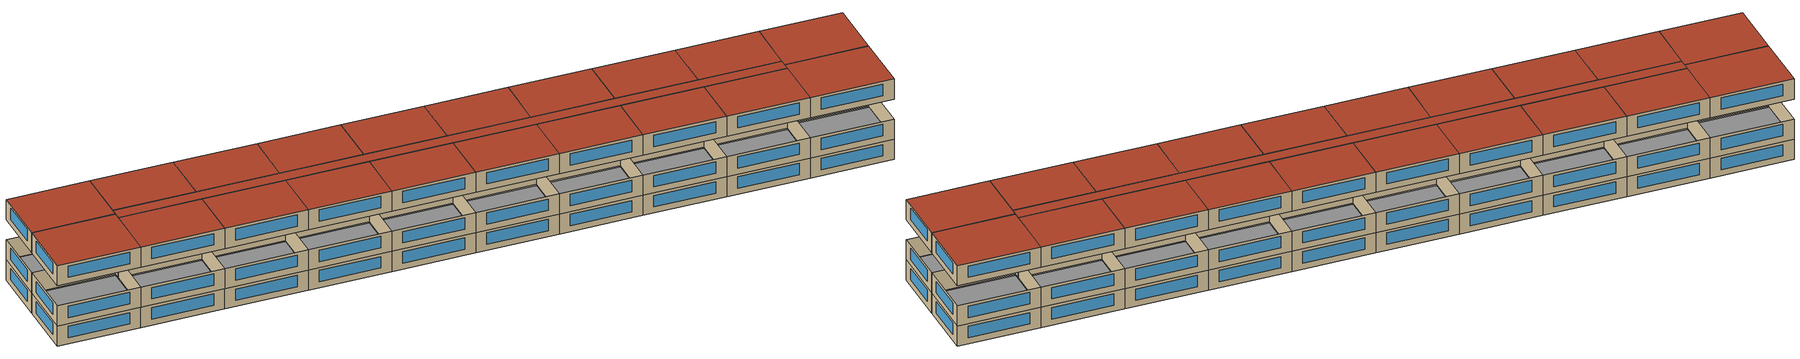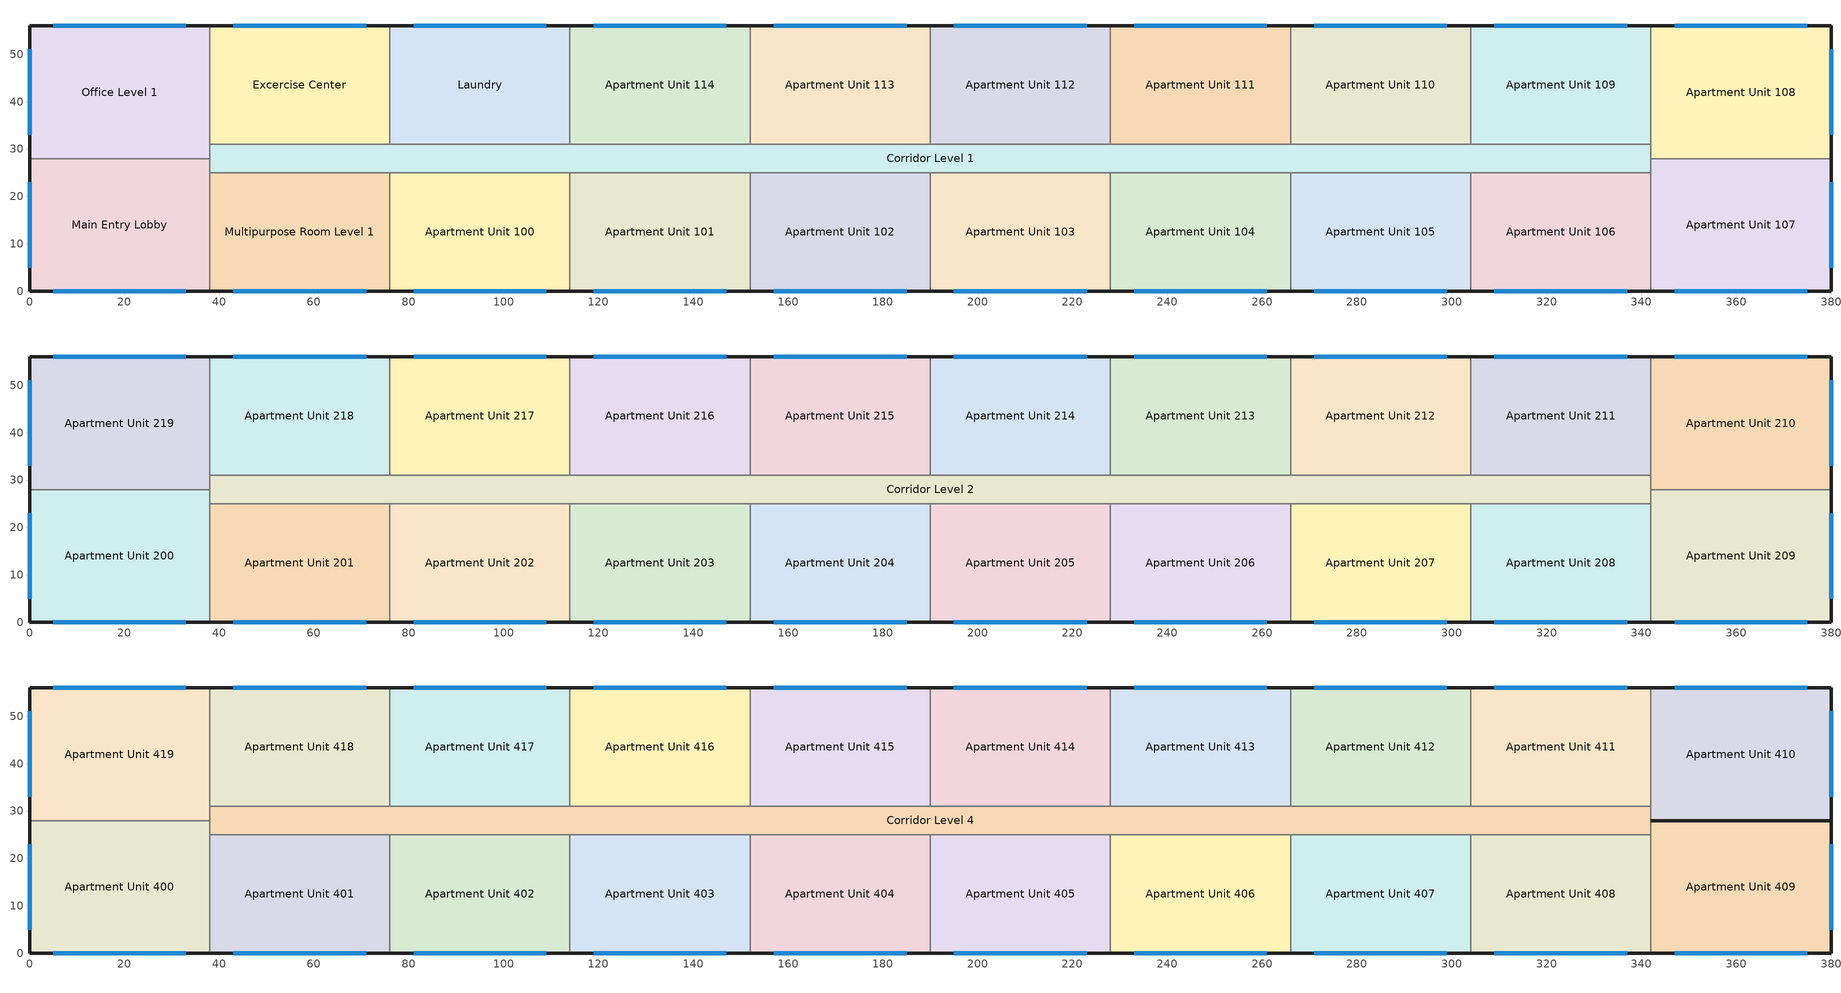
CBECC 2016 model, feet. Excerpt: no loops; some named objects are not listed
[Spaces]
Apartment Unit 100
 floor inside (TypicalFloorInterior): 114,25 114,0 76,0 76,25 z0
 wall outside (MetalFramedWallU069): 76,0 114,0 z0:10
 wall to Corridor Level 1 (MetalFrameWallInterior): 114,25 76,25 z0:10
 wall to Apartment Unit 101 (MetalFrameWallInterior): 114,0 114,25 z0:10
 wall to Multipurpose Room Level 1 (MetalFrameWallInterior): 76,25 76,0 z0:10
 window (Fixed Window): 81,0 109,0 z3:8.64
Corridor Level 1
 floor inside (TypicalFloorInterior): 342,31 342,25 38,25 38,31 z0
 wall to Apartment Unit 101 (MetalFrameWallInterior): 114,25 152,25 z0:10
 wall to Apartment Unit 102 (MetalFrameWallInterior): 152,25 190,25 z0:10
 wall to Apartment Unit 103 (MetalFrameWallInterior): 190,25 228,25 z0:10
 wall to Apartment Unit 104 (MetalFrameWallInterior): 228,25 266,25 z0:10
 wall to Apartment Unit 105 (MetalFrameWallInterior): 266,25 304,25 z0:10
 wall to Apartment Unit 106 (MetalFrameWallInterior): 304,25 342,25 z0:10
 wall to Apartment Unit 107 (MetalFrameWallInterior): 342,25 342,28 z0:10
 wall to Apartment Unit 108 (MetalFrameWallInterior): 342,28 342,31 z0:10
 wall to Apartment Unit 109 (MetalFrameWallInterior): 342,31 304,31 z0:10
 wall to Apartment Unit 110 (MetalFrameWallInterior): 304,31 266,31 z0:10
 wall to Apartment Unit 111 (MetalFrameWallInterior): 266,31 228,31 z0:10
 wall to Apartment Unit 112 (MetalFrameWallInterior): 228,31 190,31 z0:10
 wall to Apartment Unit 113 (MetalFrameWallInterior): 190,31 152,31 z0:10
 wall to Apartment Unit 114 (MetalFrameWallInterior): 152,31 114,31 z0:10
 wall to Multipurpose Room Level 1 (MetalFrameWallInterior): 38,25 76,25 z0:10
 wall to Main Entry Lobby (MetalFrameWallInterior): 38,28 38,25 z0:10
 wall to Office Level 1 (MetalFrameWallInterior): 38,31 38,28 z0:10
 wall to Excercise Center (MetalFrameWallInterior): 76,31 38,31 z0:10
 wall to Laundry (MetalFrameWallInterior): 114,31 76,31 z0:10
Apartment Unit 101
 floor inside (TypicalFloorInterior): 152,25 152,0 114,0 114,25 z0
 wall outside (MetalFramedWallU069): 114,0 152,0 z0:10
 wall to Apartment Unit 102 (MetalFrameWallInterior): 152,0 152,25 z0:10
 window (Fixed Window): 119,0 147,0 z3:8.64
Multipurpose Room Level 1
 floor inside (TypicalFloorInterior): 76,25 76,0 38,0 38,25 z0
 wall outside (MetalFramedWallU062): 38,0 76,0 z0:10
 wall to Main Entry Lobby (MetalFrameWallInterior): 38,25 38,0 z0:10
 window (Fixed Window): 43,0 71,0 z3:8.64
Apartment Unit 102
 floor inside (TypicalFloorInterior): 190,25 190,0 152,0 152,25 z0
 wall outside (MetalFramedWallU069): 152,0 190,0 z0:10
 wall to Apartment Unit 103 (MetalFrameWallInterior): 190,0 190,25 z0:10
 window (Fixed Window): 157,0 185,0 z3:8.64
Apartment Unit 103
 floor inside (TypicalFloorInterior): 228,25 228,0 190,0 190,25 z0
 wall outside (MetalFramedWallU069): 190,0 228,0 z0:10
 wall to Apartment Unit 104 (MetalFrameWallInterior): 228,0 228,25 z0:10
 window (Fixed Window): 195,0 223,0 z3:8.64
Apartment Unit 104
 floor inside (TypicalFloorInterior): 266,25 266,0 228,0 228,25 z0
 wall outside (MetalFramedWallU069): 228,0 266,0 z0:10
 wall to Apartment Unit 105 (MetalFrameWallInterior): 266,0 266,25 z0:10
 window (Fixed Window): 233,0 261,0 z3:8.64
Apartment Unit 105
 floor inside (TypicalFloorInterior): 304,25 304,0 266,0 266,25 z0
 wall outside (MetalFramedWallU069): 266,0 304,0 z0:10
 wall to Apartment Unit 106 (MetalFrameWallInterior): 304,0 304,25 z0:10
 window (Fixed Window): 271,0 299,0 z3:8.64
Apartment Unit 106
 floor inside (TypicalFloorInterior): 342,25 342,0 304,0 304,25 z0
 wall outside (MetalFramedWallU069): 304,0 342,0 z0:10
 wall to Apartment Unit 107 (MetalFrameWallInterior): 342,0 342,25 z0:10
 window (Fixed Window): 309,0 337,0 z3:8.64
Apartment Unit 107
 floor inside (TypicalFloorInterior): 380,28 380,0 342,0 342,28 z0
 wall outside (MetalFramedWallU069): 342,0 380,0 380,28 z0:10
 wall to Apartment Unit 108 (MetalFrameWallInterior): 380,28 342,28 z0:10
 window (Fixed Window): 380,5 380,23 / 347,0 375,0 z3:8.64
Apartment Unit 108
 floor inside (TypicalFloorInterior): 380,56 380,28 342,28 342,56 z0
 wall outside (MetalFramedWallU069): 380,28 380,56 342,56 z0:10
 wall to Apartment Unit 109 (MetalFrameWallInterior): 342,56 342,31 z0:10
 window (Fixed Window): 380,33 380,51 / 375,56 347,56 z3:8.64
Apartment Unit 109
 floor inside (TypicalFloorInterior): 342,56 342,31 304,31 304,56 z0
 wall outside (MetalFramedWallU069): 342,56 304,56 z0:10
 wall to Apartment Unit 110 (MetalFrameWallInterior): 304,56 304,31 z0:10
 window (Fixed Window): 337,56 309,56 z3:8.64
Apartment Unit 110
 floor inside (TypicalFloorInterior): 304,56 304,31 266,31 266,56 z0
 wall outside (MetalFramedWallU069): 304,56 266,56 z0:10
 wall to Apartment Unit 111 (MetalFrameWallInterior): 266,56 266,31 z0:10
 window (Fixed Window): 299,56 271,56 z3:8.64
Apartment Unit 111
 floor inside (TypicalFloorInterior): 266,56 266,31 228,31 228,56 z0
 wall outside (MetalFramedWallU069): 266,56 228,56 z0:10
 wall to Apartment Unit 112 (MetalFrameWallInterior): 228,56 228,31 z0:10
 window (Fixed Window): 261,56 233,56 z3:8.64
Apartment Unit 112
 floor inside (TypicalFloorInterior): 228,56 228,31 190,31 190,56 z0
 wall outside (MetalFramedWallU069): 228,56 190,56 z0:10
 wall to Apartment Unit 113 (MetalFrameWallInterior): 190,56 190,31 z0:10
 window (Fixed Window): 223,56 195,56 z3:8.64
Apartment Unit 113
 floor inside (TypicalFloorInterior): 190,56 190,31 152,31 152,56 z0
 wall outside (MetalFramedWallU069): 190,56 152,56 z0:10
 wall to Apartment Unit 114 (MetalFrameWallInterior): 152,56 152,31 z0:10
 window (Fixed Window): 185,56 157,56 z3:8.64
Apartment Unit 114
 floor inside (TypicalFloorInterior): 152,56 152,31 114,31 114,56 z0
 wall outside (MetalFramedWallU069): 152,56 114,56 z0:10
 wall to Laundry (MetalFrameWallInterior): 114,56 114,31 z0:10
 window (Fixed Window): 147,56 119,56 z3:8.64
Laundry
 floor inside (TypicalFloorInterior): 114,56 114,31 76,31 76,56 z0
 wall outside (MetalFramedWallU062): 114,56 76,56 z0:10
 wall to Excercise Center (MetalFrameWallInterior): 76,56 76,31 z0:10
 window (Fixed Window): 109,56 81,56 z3:8.64
Main Entry Lobby
 floor inside (TypicalFloorInterior): 38,28 38,0 0,0 0,28 z0
 wall outside (MetalFramedWallU062): 0,28 0,0 38,0 z0:10
 wall to Office Level 1 (MetalFrameWallInterior): 38,28 0,28 z0:10
 window (Fixed Window): 5,0 33,0 / 0,23 0,5 z3:8.64
Office Level 1
 floor inside (TypicalFloorInterior): 38,56 38,28 0,28 0,56 z0
 wall outside (MetalFramedWallU062): 38,56 0,56 0,28 z0:10
 wall to Excercise Center (MetalFrameWallInterior): 38,31 38,56 z0:10
 window (Fixed Window): 33,56 5,56 / 0,51 0,33 z3:8.64
Excercise Center
 floor inside (TypicalFloorInterior): 76,56 76,31 38,31 38,56 z0
 wall outside (MetalFramedWallU062): 76,56 38,56 z0:10
 window (Fixed Window): 71,56 43,56 z3:8.64
Apartment Unit 200
 floor inside (TypicalFloorInterior): 38,28 38,0 0,0 0,28 z10
 wall outside (MetalFramedWallU069): 0,28 0,0 38,0 z10:20
 wall to Corridor Level 2 (MetalFrameWallInterior): 38,25 38,28 z10:20
 wall to Apartment Unit 201 (MetalFrameWallInterior): 38,0 38,25 z10:20
 wall to Apartment Unit 219 (MetalFrameWallInterior): 38,28 0,28 z10:20
 window (Fixed Window): 5,0 33,0 / 0,23 0,5 z13:18.64
Corridor Level 2
 floor inside (TypicalFloorInterior): 342,31 342,25 38,25 38,31 z10
 wall to Apartment Unit 201 (MetalFrameWallInterior): 38,25 76,25 z10:20
 wall to Apartment Unit 202 (MetalFrameWallInterior): 76,25 114,25 z10:20
 wall to Apartment Unit 203 (MetalFrameWallInterior): 114,25 152,25 z10:20
 wall to Apartment Unit 204 (MetalFrameWallInterior): 152,25 190,25 z10:20
 wall to Apartment Unit 205 (MetalFrameWallInterior): 190,25 228,25 z10:20
 wall to Apartment Unit 206 (MetalFrameWallInterior): 228,25 266,25 z10:20
 wall to Apartment Unit 207 (MetalFrameWallInterior): 266,25 304,25 z10:20
 wall to Apartment Unit 208 (MetalFrameWallInterior): 304,25 342,25 z10:20
 wall to Apartment Unit 209 (MetalFrameWallInterior): 342,25 342,28 z10:20
 wall to Apartment Unit 210 (MetalFrameWallInterior): 342,28 342,31 z10:20
 wall to Apartment Unit 211 (MetalFrameWallInterior): 342,31 304,31 z10:20
 wall to Apartment Unit 212 (MetalFrameWallInterior): 304,31 266,31 z10:20
 wall to Apartment Unit 213 (MetalFrameWallInterior): 266,31 228,31 z10:20
 wall to Apartment Unit 214 (MetalFrameWallInterior): 228,31 190,31 z10:20
 wall to Apartment Unit 215 (MetalFrameWallInterior): 190,31 152,31 z10:20
 wall to Apartment Unit 216 (MetalFrameWallInterior): 152,31 114,31 z10:20
 wall to Apartment Unit 217 (MetalFrameWallInterior): 114,31 76,31 z10:20
 wall to Apartment Unit 218 (MetalFrameWallInterior): 76,31 38,31 z10:20
 wall to Apartment Unit 219 (MetalFrameWallInterior): 38,31 38,28 z10:20
Apartment Unit 201
 floor inside (TypicalFloorInterior): 76,25 76,0 38,0 38,25 z10
 wall outside (MetalFramedWallU069): 38,0 76,0 z10:20
 wall to Apartment Unit 202 (MetalFrameWallInterior): 76,0 76,25 z10:20
 window (Fixed Window): 43,0 71,0 z13:18.64
Apartment Unit 219
 floor inside (TypicalFloorInterior): 38,56 38,28 0,28 0,56 z10
 wall outside (MetalFramedWallU069): 38,56 0,56 0,28 z10:20
 wall to Apartment Unit 218 (MetalFrameWallInterior): 38,31 38,56 z10:20
 window (Fixed Window): 33,56 5,56 / 0,51 0,33 z13:18.64
Apartment Unit 202
 floor inside (TypicalFloorInterior): 114,25 114,0 76,0 76,25 z10
 wall outside (MetalFramedWallU069): 76,0 114,0 z10:20
 wall to Apartment Unit 203 (MetalFrameWallInterior): 114,0 114,25 z10:20
 window (Fixed Window): 81,0 109,0 z13:18.64
Apartment Unit 203
 floor inside (TypicalFloorInterior): 152,25 152,0 114,0 114,25 z10
 wall outside (MetalFramedWallU069): 114,0 152,0 z10:20
 wall to Apartment Unit 204 (MetalFrameWallInterior): 152,0 152,25 z10:20
 window (Fixed Window): 119,0 147,0 z13:18.64
Apartment Unit 204
 floor inside (TypicalFloorInterior): 190,25 190,0 152,0 152,25 z10
 wall outside (MetalFramedWallU069): 152,0 190,0 z10:20
 wall to Apartment Unit 205 (MetalFrameWallInterior): 190,0 190,25 z10:20
 window (Fixed Window): 157,0 185,0 z13:18.64
Apartment Unit 205
 floor inside (TypicalFloorInterior): 228,25 228,0 190,0 190,25 z10
 wall outside (MetalFramedWallU069): 190,0 228,0 z10:20
 wall to Apartment Unit 206 (MetalFrameWallInterior): 228,0 228,25 z10:20
 window (Fixed Window): 195,0 223,0 z13:18.64
Apartment Unit 206
 floor inside (TypicalFloorInterior): 266,25 266,0 228,0 228,25 z10
 wall outside (MetalFramedWallU069): 228,0 266,0 z10:20
 wall to Apartment Unit 207 (MetalFrameWallInterior): 266,0 266,25 z10:20
 window (Fixed Window): 233,0 261,0 z13:18.64
Apartment Unit 207
 floor inside (TypicalFloorInterior): 304,25 304,0 266,0 266,25 z10
 wall outside (MetalFramedWallU069): 266,0 304,0 z10:20
 wall to Apartment Unit 208 (MetalFrameWallInterior): 304,0 304,25 z10:20
 window (Fixed Window): 271,0 299,0 z13:18.64
Apartment Unit 208
 floor inside (TypicalFloorInterior): 342,25 342,0 304,0 304,25 z10
 wall outside (MetalFramedWallU069): 304,0 342,0 z10:20
 wall to Apartment Unit 209 (MetalFrameWallInterior): 342,0 342,25 z10:20
 window (Fixed Window): 309,0 337,0 z13:18.64
Apartment Unit 209
 floor inside (TypicalFloorInterior): 380,28 380,0 342,0 342,28 z10
 wall outside (MetalFramedWallU069): 342,0 380,0 380,28 z10:20
 wall to Apartment Unit 210 (MetalFrameWallInterior): 380,28 342,28 z10:20
 window (Fixed Window): 380,5 380,23 / 347,0 375,0 z13:18.64
Apartment Unit 210
 floor inside (TypicalFloorInterior): 380,56 380,28 342,28 342,56 z10
 wall outside (MetalFramedWallU069): 380,28 380,56 342,56 z10:20
 wall to Apartment Unit 211 (MetalFrameWallInterior): 342,56 342,31 z10:20
 window (Fixed Window): 380,33 380,51 / 375,56 347,56 z13:18.64
Apartment Unit 211
 floor inside (TypicalFloorInterior): 342,56 342,31 304,31 304,56 z10
 wall outside (MetalFramedWallU069): 342,56 304,56 z10:20
 wall to Apartment Unit 212 (MetalFrameWallInterior): 304,56 304,31 z10:20
 window (Fixed Window): 337,56 309,56 z13:18.64
Apartment Unit 212
 floor inside (TypicalFloorInterior): 304,56 304,31 266,31 266,56 z10
 wall outside (MetalFramedWallU069): 304,56 266,56 z10:20
 wall to Apartment Unit 213 (MetalFrameWallInterior): 266,56 266,31 z10:20
 window (Fixed Window): 299,56 271,56 z13:18.64
Apartment Unit 213
 floor inside (TypicalFloorInterior): 266,56 266,31 228,31 228,56 z10
 wall outside (MetalFramedWallU069): 266,56 228,56 z10:20
 wall to Apartment Unit 214 (MetalFrameWallInterior): 228,56 228,31 z10:20
 window (Fixed Window): 261,56 233,56 z13:18.64
Apartment Unit 214
 floor inside (TypicalFloorInterior): 228,56 228,31 190,31 190,56 z10
 wall outside (MetalFramedWallU069): 228,56 190,56 z10:20
 wall to Apartment Unit 215 (MetalFrameWallInterior): 190,56 190,31 z10:20
 window (Fixed Window): 223,56 195,56 z13:18.64
Apartment Unit 215
 floor inside (TypicalFloorInterior): 190,56 190,31 152,31 152,56 z10
 wall outside (MetalFramedWallU069): 190,56 152,56 z10:20
 wall to Apartment Unit 216 (MetalFrameWallInterior): 152,56 152,31 z10:20
 window (Fixed Window): 185,56 157,56 z13:18.64
Apartment Unit 216
 floor inside (TypicalFloorInterior): 152,56 152,31 114,31 114,56 z10
 wall outside (MetalFramedWallU069): 152,56 114,56 z10:20
 wall to Apartment Unit 217 (MetalFrameWallInterior): 114,56 114,31 z10:20
 window (Fixed Window): 147,56 119,56 z13:18.64
Apartment Unit 217
 floor inside (TypicalFloorInterior): 114,56 114,31 76,31 76,56 z10
 wall outside (MetalFramedWallU069): 114,56 76,56 z10:20
 wall to Apartment Unit 218 (MetalFrameWallInterior): 76,56 76,31 z10:20
 window (Fixed Window): 109,56 81,56 z13:18.64
Apartment Unit 218
 floor inside (TypicalFloorInterior): 76,56 76,31 38,31 38,56 z10
 wall outside (MetalFramedWallU069): 76,56 38,56 z10:20
 window (Fixed Window): 71,56 43,56 z13:18.64
Apartment Unit 400
 floor inside (TypicalFloorInterior): 38,28 38,0 0,0 0,28 z30
 wall outside (MetalFramedWallU069): 0,28 0,0 38,0 z30:40
 wall to Corridor Level 4 (MetalFrameWallInterior): 38,25 38,28 z30:40
 wall to Apartment Unit 401 (MetalFrameWallInterior): 38,0 38,25 z30:40
 wall to Apartment Unit 419 (MetalFrameWallInterior): 38,28 0,28 z30:40
 window (Fixed Window): 5,0 33,0 / 0,23 0,5 z33:38.64
 roof outside (FlatResWoodFramingAndOtherRoofU028Refl08): 38,0 38,28 0,28 0,0 z40
Corridor Level 4
 floor inside (TypicalFloorInterior): 342,31 342,25 38,25 38,31 z30
 wall to Apartment Unit 401 (MetalFrameWallInterior): 38,25 76,25 z30:40
 wall to Apartment Unit 402 (MetalFrameWallInterior): 76,25 114,25 z30:40
 wall to Apartment Unit 403 (MetalFrameWallInterior): 114,25 152,25 z30:40
 wall to Apartment Unit 404 (MetalFrameWallInterior): 152,25 190,25 z30:40
 wall to Apartment Unit 405 (MetalFrameWallInterior): 190,25 228,25 z30:40
 wall to Apartment Unit 406 (MetalFrameWallInterior): 228,25 266,25 z30:40
 wall to Apartment Unit 407 (MetalFrameWallInterior): 266,25 304,25 z30:40
 wall to Apartment Unit 408 (MetalFrameWallInterior): 304,25 342,25 z30:40
 wall to Apartment Unit 409 (MetalFrameWallInterior): 342,25 342,28 z30:40
 wall to Apartment Unit 410 (MetalFrameWallInterior): 342,28 342,31 z30:40
 wall to Apartment Unit 411 (MetalFrameWallInterior): 342,31 304,31 z30:40
 wall to Apartment Unit 412 (MetalFrameWallInterior): 304,31 266,31 z30:40
 wall to Apartment Unit 413 (MetalFrameWallInterior): 266,31 228,31 z30:40
 wall to Apartment Unit 414 (MetalFrameWallInterior): 228,31 190,31 z30:40
 wall to Apartment Unit 415 (MetalFrameWallInterior): 190,31 152,31 z30:40
 wall to Apartment Unit 416 (MetalFrameWallInterior): 152,31 114,31 z30:40
 wall to Apartment Unit 417 (MetalFrameWallInterior): 114,31 76,31 z30:40
 wall to Apartment Unit 418 (MetalFrameWallInterior): 76,31 38,31 z30:40
 wall to Apartment Unit 419 (MetalFrameWallInterior): 38,31 38,28 z30:40
 roof outside (FlatNonresWoodFramingAndOtherRoofU034): 342,25 342,31 38,31 38,25 z40
Apartment Unit 401
 floor inside (TypicalFloorInterior): 76,25 76,0 38,0 38,25 z30
 wall outside (MetalFramedWallU069): 38,0 76,0 z30:40
 wall to Apartment Unit 402 (MetalFrameWallInterior): 76,0 76,25 z30:40
 window (Fixed Window): 43,0 71,0 z33:38.64
 roof outside (FlatResWoodFramingAndOtherRoofU028Refl08): 76,0 76,25 38,25 38,0 z40
Apartment Unit 419
 floor inside (TypicalFloorInterior): 38,56 38,28 0,28 0,56 z30
 wall outside (MetalFramedWallU069): 38,56 0,56 0,28 z30:40
 wall to Apartment Unit 418 (MetalFrameWallInterior): 38,31 38,56 z30:40
 window (Fixed Window): 33,56 5,56 / 0,51 0,33 z33:38.64
 roof outside (FlatResWoodFramingAndOtherRoofU028Refl08): 38,28 38,56 0,56 0,28 z40
Apartment Unit 402
 floor inside (TypicalFloorInterior): 114,25 114,0 76,0 76,25 z30
 wall outside (MetalFramedWallU069): 76,0 114,0 z30:40
 wall to Apartment Unit 403 (MetalFrameWallInterior): 114,0 114,25 z30:40
 window (Fixed Window): 81,0 109,0 z33:38.64
 roof outside (FlatResWoodFramingAndOtherRoofU028Refl08): 114,0 114,25 76,25 76,0 z40
Apartment Unit 403
 floor inside (TypicalFloorInterior): 152,25 152,0 114,0 114,25 z30
 wall outside (MetalFramedWallU069): 114,0 152,0 z30:40
 wall to Apartment Unit 404 (MetalFrameWallInterior): 152,0 152,25 z30:40
 window (Fixed Window): 119,0 147,0 z33:38.64
 roof outside (FlatResWoodFramingAndOtherRoofU028Refl08): 152,0 152,25 114,25 114,0 z40
Apartment Unit 404
 floor inside (TypicalFloorInterior): 190,25 190,0 152,0 152,25 z30
 wall outside (MetalFramedWallU069): 152,0 190,0 z30:40
 wall to Apartment Unit 405 (MetalFrameWallInterior): 190,0 190,25 z30:40
 window (Fixed Window): 157,0 185,0 z33:38.64
 roof outside (FlatResWoodFramingAndOtherRoofU028Refl08): 190,0 190,25 152,25 152,0 z40
Apartment Unit 405
 floor inside (TypicalFloorInterior): 228,25 228,0 190,0 190,25 z30
 wall outside (MetalFramedWallU069): 190,0 228,0 z30:40
 wall to Apartment Unit 406 (MetalFrameWallInterior): 228,0 228,25 z30:40
 window (Fixed Window): 195,0 223,0 z33:38.64
 roof outside (FlatResWoodFramingAndOtherRoofU028Refl08): 228,0 228,25 190,25 190,0 z40
Apartment Unit 406
 floor inside (TypicalFloorInterior): 266,25 266,0 228,0 228,25 z30
 wall outside (MetalFramedWallU069): 228,0 266,0 z30:40
 wall to Apartment Unit 407 (MetalFrameWallInterior): 266,0 266,25 z30:40
 window (Fixed Window): 233,0 261,0 z33:38.64
 roof outside (FlatResWoodFramingAndOtherRoofU028Refl08): 266,0 266,25 228,25 228,0 z40
Apartment Unit 407
 floor inside (TypicalFloorInterior): 304,25 304,0 266,0 266,25 z30
 wall outside (MetalFramedWallU069): 266,0 304,0 z30:40
 wall to Apartment Unit 408 (MetalFrameWallInterior): 304,0 304,25 z30:40
 window (Fixed Window): 271,0 299,0 z33:38.64
 roof outside (FlatResWoodFramingAndOtherRoofU028Refl08): 304,0 304,25 266,25 266,0 z40
Apartment Unit 408
 floor inside (TypicalFloorInterior): 342,25 342,0 304,0 304,25 z30
 wall outside (MetalFramedWallU069): 304,0 342,0 z30:40
 wall to Apartment Unit 409 (MetalFrameWallInterior): 342,0 342,25 z30:40
 window (Fixed Window): 309,0 337,0 z33:38.64
 roof outside (FlatResWoodFramingAndOtherRoofU028Refl08): 342,0 342,25 304,25 304,0 z40
Apartment Unit 409
 floor inside (TypicalFloorInterior): 380,28 380,0 342,0 342,28 z30
 wall outside (MetalFramedWallU069): 342,0 380,0 380,28 342,28 z30:40
 window (Fixed Window): 380,5 380,23 / 347,0 375,0 z33:38.64
 roof outside (FlatResWoodFramingAndOtherRoofU028Refl08): 380,0 380,28 342,28 342,0 z40
Apartment Unit 410
 floor inside (TypicalFloorInterior): 380,56 380,28 342,28 342,56 z30
 wall outside (MetalFramedWallU069): 342,28 380,28 380,56 342,56 z30:40
 wall to Apartment Unit 411 (MetalFrameWallInterior): 342,56 342,31 z30:40
 window (Fixed Window): 380,33 380,51 / 375,56 347,56 z33:38.64
 roof outside (FlatResWoodFramingAndOtherRoofU028Refl08): 380,28 380,56 342,56 342,28 z40
Apartment Unit 411
 floor inside (TypicalFloorInterior): 342,56 342,31 304,31 304,56 z30
 wall outside (MetalFramedWallU069): 342,56 304,56 z30:40
 wall to Apartment Unit 412 (MetalFrameWallInterior): 304,56 304,31 z30:40
 window (Fixed Window): 337,56 309,56 z33:38.64
 roof outside (FlatResWoodFramingAndOtherRoofU028Refl08): 342,31 342,56 304,56 304,31 z40
Apartment Unit 412
 floor inside (TypicalFloorInterior): 304,56 304,31 266,31 266,56 z30
 wall outside (MetalFramedWallU069): 304,56 266,56 z30:40
 wall to Apartment Unit 413 (MetalFrameWallInterior): 266,56 266,31 z30:40
 window (Fixed Window): 299,56 271,56 z33:38.64
 roof outside (FlatResWoodFramingAndOtherRoofU028Refl08): 304,31 304,56 266,56 266,31 z40
Apartment Unit 413
 floor inside (TypicalFloorInterior): 266,56 266,31 228,31 228,56 z30
 wall outside (MetalFramedWallU069): 266,56 228,56 z30:40
 wall to Apartment Unit 414 (MetalFrameWallInterior): 228,56 228,31 z30:40
 window (Fixed Window): 261,56 233,56 z33:38.64
 roof outside (FlatResWoodFramingAndOtherRoofU028Refl08): 266,31 266,56 228,56 228,31 z40
Apartment Unit 414
 floor inside (TypicalFloorInterior): 228,56 228,31 190,31 190,56 z30
 wall outside (MetalFramedWallU069): 228,56 190,56 z30:40
 wall to Apartment Unit 415 (MetalFrameWallInterior): 190,56 190,31 z30:40
 window (Fixed Window): 223,56 195,56 z33:38.64
 roof outside (FlatResWoodFramingAndOtherRoofU028Refl08): 228,31 228,56 190,56 190,31 z40
Apartment Unit 415
 floor inside (TypicalFloorInterior): 190,56 190,31 152,31 152,56 z30
 wall outside (MetalFramedWallU069): 190,56 152,56 z30:40
 wall to Apartment Unit 416 (MetalFrameWallInterior): 152,56 152,31 z30:40
 window (Fixed Window): 185,56 157,56 z33:38.64
 roof outside (FlatResWoodFramingAndOtherRoofU028Refl08): 190,31 190,56 152,56 152,31 z40
Apartment Unit 416
 floor inside (TypicalFloorInterior): 152,56 152,31 114,31 114,56 z30
 wall outside (MetalFramedWallU069): 152,56 114,56 z30:40
 wall to Apartment Unit 417 (MetalFrameWallInterior): 114,56 114,31 z30:40
 window (Fixed Window): 147,56 119,56 z33:38.64
 roof outside (FlatResWoodFramingAndOtherRoofU028Refl08): 152,31 152,56 114,56 114,31 z40
Apartment Unit 417
 floor inside (TypicalFloorInterior): 114,56 114,31 76,31 76,56 z30
 wall outside (MetalFramedWallU069): 114,56 76,56 z30:40
 wall to Apartment Unit 418 (MetalFrameWallInterior): 76,56 76,31 z30:40
 window (Fixed Window): 109,56 81,56 z33:38.64
 roof outside (FlatResWoodFramingAndOtherRoofU028Refl08): 114,31 114,56 76,56 76,31 z40
Apartment Unit 418
 floor inside (TypicalFloorInterior): 76,56 76,31 38,31 38,56 z30
 wall outside (MetalFramedWallU069): 76,56 38,56 z30:40
 window (Fixed Window): 71,56 43,56 z33:38.64
 roof outside (FlatResWoodFramingAndOtherRoofU028Refl08): 76,31 76,56 38,56 38,31 z40
[Proj]
Project: CliZn=ClimateZone4; WeatherStation=SAN-JOSE-REID_724946
[Bldg]
Building 1: BldgAz=0; AboveGrdStoryCnt=4
[Mat]
Name | CodeCat | CodeItem
Gypsum Board - 1/2 in. | Bldg Board and Siding | Gypsum Board - 1/2 in.
Gypsum Board - 5/8 in. | Bldg Board and Siding | Gypsum Board - 5/8 in.
Stucco - 7/8 in. | Plastering Materials | Stucco - 7/8 in.
Carpet - 3/4 in. | Finish Materials | Carpet - 3/4 in.
Metal Deck - 1/16 in. | Bldg Board and Siding | Metal Deck - 1/16 in.
Concrete - 140 lb/ft3 - 4 in. | Concrete | Concrete - 140 lb/ft3 - 4 in.
Metal Standing Seam - 1/16 in. | Roofing | Metal Standing Seam - 1/16 in.
Compliance Insulation R34.93 | Insulation Board | Compliance Insulation R34.93
Compliance Insulation R13.99 | Insulation Board | Compliance Insulation R13.99
Air - Metal Wall Framing - 16 or 24 in. OC | Air | Air - Metal Wall Framing - 16 or 24 in. OC
Compliance Insulation R0.10 | Insulation Board | Compliance Insulation R0.10
Compliance Insulation R0.20 | Insulation Board | Compliance Insulation R0.20
Compliance Insulation R2.00 | Insulation Board | Compliance Insulation R2.00
Compliance Insulation R10.06 | Insulation Board | Compliance Insulation R10.06
Compliance Insulation R28.63 | Insulation Board | Compliance Insulation R28.63
[ConsAssm]
MetalFramedWallU069: CompatibleSurfType=ExteriorWall; MatRef[1]=Stucco - 7/8 in.; MatRef[2]=Compliance Insulation R10.06; MatRef[3]=Compliance Insulation R2.00; MatRef[4]=Compliance Insulation R0.20; MatRef[5]=Compliance Insulation R0.10; MatRef[6]=Air - Metal Wall Framing - 16 or 24 in. OC; MatRef[7]=Gypsum Board - 1/2 in.
MetalFramedWallU062: CompatibleSurfType=ExteriorWall; MatRef[1]=Stucco - 7/8 in.; MatRef[2]=Compliance Insulation R13.99; MatRef[3]=Air - Metal Wall Framing - 16 or 24 in. OC; MatRef[4]=Gypsum Board - 1/2 in.
MetalFrameWallInterior: CompatibleSurfType=InteriorWall; MatRef[1]=Gypsum Board - 5/8 in.; MatRef[2]=Air - Metal Wall Framing - 16 or 24 in. OC; MatRef[3]=Gypsum Board - 5/8 in.; SpecMthd=Layers; ExtRoughness=MediumRough
TypicalFloorInterior: CompatibleSurfType=InteriorFloor; MatRef[1]=Metal Deck - 1/16 in.; MatRef[2]=Concrete - 140 lb/ft3 - 4 in.; MatRef[3]=Carpet - 3/4 in.; SpecMthd=Layers; ExtRoughness=MediumRough
FlatResWoodFramingAndOtherRoofU028Refl08: CompatibleSurfType=Roof; MatRef[1]=Metal Standing Seam - 1/16 in.; MatRef[2]=Compliance Insulation R34.93; CRRCInitialRefl=0.08; CRRCAgedRefl=0.08; CRRCInitialEmit=0.85; CRRCAgedEmit=0.85; CRRCProdID=XXXX-XXXX
FlatNonresWoodFramingAndOtherRoofU034: CompatibleSurfType=Roof; MatRef[1]=Metal Standing Seam - 1/16 in.; MatRef[2]=Compliance Insulation R28.63; SpecMthd=Layers; ExtRoughness=MediumRough; CRRCInitialRefl=0.63; CRRCAgedRefl=0.63; CRRCInitialEmit=0.85; CRRCAgedEmit=0.85; CRRCProdID=XXXX-XXXX; CRRCInitialSRI=75; CRRCAgedSRI=75
[FenCons]
Fixed Window: FenProdType=FixedWindow; SHGC=0.25; UFactor=0.36; VT=0.42
[Story]
Name | Mult
Building Story 1; Building Story 4
Building Story 2 | 2
[Spc]
Name | Story | ThrmlZnRef | Vol | SpcFunc | ResDHWSysRef | DwellingUnitTypeCnt[3] | SHWFluidSegRef | PriSide100PctControlled | SecSide100PctControlled
Apartment Unit 100 | Building Story 1 | Thermal Zone: Apartment Unit 100 | 9500 | High-Rise Residential Living Spaces | ResDHWSystem | 1
Apartment Unit 101 | Building Story 1 | Thermal Zone: Apartment Unit 101 | 9500 | High-Rise Residential Living Spaces | ResDHWSystem | 1
Apartment Unit 102 | Building Story 1 | Thermal Zone: Apartment Unit 102 | 9500 | High-Rise Residential Living Spaces | ResDHWSystem | 1
Apartment Unit 103 | Building Story 1 | Thermal Zone: Apartment Unit 103 | 9500 | High-Rise Residential Living Spaces | ResDHWSystem | 1
Apartment Unit 104 | Building Story 1 | Thermal Zone: Apartment Unit 104 | 9500 | High-Rise Residential Living Spaces | ResDHWSystem | 1
Apartment Unit 105 | Building Story 1 | Thermal Zone: Apartment Unit 105 | 9500 | High-Rise Residential Living Spaces | ResDHWSystem | 1
Apartment Unit 106 | Building Story 1 | Thermal Zone: Apartment Unit 106 | 9500 | High-Rise Residential Living Spaces | ResDHWSystem | 1
Apartment Unit 107 | Building Story 1 | Thermal Zone: Apartment Unit 107 | 10640 | High-Rise Residential Living Spaces | ResDHWSystem | 1
Apartment Unit 108 | Building Story 1 | Thermal Zone: Apartment Unit 108 | 10640 | High-Rise Residential Living Spaces | ResDHWSystem | 1
Apartment Unit 109 | Building Story 1 | Thermal Zone: Apartment Unit 109 | 9500 | High-Rise Residential Living Spaces | ResDHWSystem | 1
Apartment Unit 110 | Building Story 1 | Thermal Zone: Apartment Unit 110 | 9500 | High-Rise Residential Living Spaces | ResDHWSystem | 1
Apartment Unit 111 | Building Story 1 | Thermal Zone: Apartment Unit 111 | 9500 | High-Rise Residential Living Spaces | ResDHWSystem | 1
Apartment Unit 112 | Building Story 1 | Thermal Zone: Apartment Unit 112 | 9500 | High-Rise Residential Living Spaces | ResDHWSystem | 1
Apartment Unit 113 | Building Story 1 | Thermal Zone: Apartment Unit 113 | 9500 | High-Rise Residential Living Spaces | ResDHWSystem | 1
Apartment Unit 114 | Building Story 1 | Thermal Zone: Apartment Unit 114 | 9500 | High-Rise Residential Living Spaces | ResDHWSystem | 1
Corridor Level 1 | Building Story 1 | Thermal Zone: Corridor Level 1 | 18240 | Corridors, Restrooms, Stairs, and Support Areas |  |  | SHW Supply FluidSegment
Excercise Center | Building Story 1 | Thermal Zone: Excercise Center | 9500 | Exercise Room |  |  | SHW Supply FluidSegment | 1 | 1
Laundry | Building Story 1 | Thermal Zone: Laundry | 9500 | Laundry |  |  | SHW Supply FluidSegment | 1 | 1
Main Entry Lobby | Building Story 1 | Thermal Zone: Main Entry Lobby | 10640 | Lobby, Main Entry |  |  | SHW Supply FluidSegment | 1 | 1
Multipurpose Room Level 1 | Building Story 1 | Thermal Zone: Multipurpose Room Level 1 | 9500 | Convention, Conference, Multipurpose and Meeting Center Areas |  |  | SHW Supply FluidSegment | 1 | 1
Office Level 1 | Building Story 1 | Thermal Zone: Office Level 1 | 10640 | Office (Greater than 250 square feet in floor area) |  |  | SHW Supply FluidSegment | 1 | 1
Apartment Unit 200 | Building Story 2 | Thermal Zone: Apartment Unit 200 | 10640 | High-Rise Residential Living Spaces | ResDHWSystem | 1
Apartment Unit 201 | Building Story 2 | Thermal Zone: Apartment Unit 201 | 9500 | High-Rise Residential Living Spaces | ResDHWSystem | 1
Apartment Unit 202 | Building Story 2 | Thermal Zone: Apartment Unit 202 | 9500 | High-Rise Residential Living Spaces | ResDHWSystem | 1
Apartment Unit 203 | Building Story 2 | Thermal Zone: Apartment Unit 203 | 9500 | High-Rise Residential Living Spaces | ResDHWSystem | 1
Apartment Unit 204 | Building Story 2 | Thermal Zone: Apartment Unit 204 | 9500 | High-Rise Residential Living Spaces | ResDHWSystem | 1
Apartment Unit 205 | Building Story 2 | Thermal Zone: Apartment Unit 205 | 9500 | High-Rise Residential Living Spaces | ResDHWSystem | 1
Apartment Unit 206 | Building Story 2 | Thermal Zone: Apartment Unit 206 | 9500 | High-Rise Residential Living Spaces | ResDHWSystem | 1
Apartment Unit 207 | Building Story 2 | Thermal Zone: Apartment Unit 207 | 9500 | High-Rise Residential Living Spaces | ResDHWSystem | 1
Apartment Unit 208 | Building Story 2 | Thermal Zone: Apartment Unit 208 | 9500 | High-Rise Residential Living Spaces | ResDHWSystem | 1
Apartment Unit 209 | Building Story 2 | Thermal Zone: Apartment Unit 209 | 10640 | High-Rise Residential Living Spaces | ResDHWSystem | 1
Apartment Unit 210 | Building Story 2 | Thermal Zone: Apartment Unit 210 | 10640 | High-Rise Residential Living Spaces | ResDHWSystem | 1
Apartment Unit 211 | Building Story 2 | Thermal Zone: Apartment Unit 211 | 9500 | High-Rise Residential Living Spaces | ResDHWSystem | 1
Apartment Unit 212 | Building Story 2 | Thermal Zone: Apartment Unit 212 | 9500 | High-Rise Residential Living Spaces | ResDHWSystem | 1
Apartment Unit 213 | Building Story 2 | Thermal Zone: Apartment Unit 213 | 9500 | High-Rise Residential Living Spaces | ResDHWSystem | 1
Apartment Unit 214 | Building Story 2 | Thermal Zone: Apartment Unit 214 | 9500 | High-Rise Residential Living Spaces | ResDHWSystem | 1
Apartment Unit 215 | Building Story 2 | Thermal Zone: Apartment Unit 215 | 9500 | High-Rise Residential Living Spaces | ResDHWSystem | 1
Apartment Unit 216 | Building Story 2 | Thermal Zone: Apartment Unit 216 | 9500 | High-Rise Residential Living Spaces | ResDHWSystem | 1
Apartment Unit 217 | Building Story 2 | Thermal Zone: Apartment Unit 217 | 9500 | High-Rise Residential Living Spaces | ResDHWSystem | 1
Apartment Unit 218 | Building Story 2 | Thermal Zone: Apartment Unit 218 | 9500 | High-Rise Residential Living Spaces | ResDHWSystem | 1
Apartment Unit 219 | Building Story 2 | Thermal Zone: Apartment Unit 219 | 10640 | High-Rise Residential Living Spaces | ResDHWSystem | 1
Corridor Level 2 | Building Story 2 | Thermal Zone: Corridor Level 2 | 18240 | Corridors, Restrooms, Stairs, and Support Areas |  |  | SHW Supply FluidSegment
Apartment Unit 400 | Building Story 4 | Thermal Zone: Apartment Unit 400 | 10640 | High-Rise Residential Living Spaces | ResDHWSystem | 1
Apartment Unit 401 | Building Story 4 | Thermal Zone: Apartment Unit 401 | 9500 | High-Rise Residential Living Spaces | ResDHWSystem | 1
Apartment Unit 402 | Building Story 4 | Thermal Zone: Apartment Unit 402 | 9500 | High-Rise Residential Living Spaces | ResDHWSystem | 1
Apartment Unit 403 | Building Story 4 | Thermal Zone: Apartment Unit 403 | 9500 | High-Rise Residential Living Spaces | ResDHWSystem | 1
Apartment Unit 404 | Building Story 4 | Thermal Zone: Apartment Unit 404 | 9500 | High-Rise Residential Living Spaces | ResDHWSystem | 1
Apartment Unit 405 | Building Story 4 | Thermal Zone: Apartment Unit 405 | 9500 | High-Rise Residential Living Spaces | ResDHWSystem | 1
Apartment Unit 406 | Building Story 4 | Thermal Zone: Apartment Unit 406 | 9500 | High-Rise Residential Living Spaces | ResDHWSystem | 1
Apartment Unit 407 | Building Story 4 | Thermal Zone: Apartment Unit 407 | 9500 | High-Rise Residential Living Spaces | ResDHWSystem | 1
Apartment Unit 408 | Building Story 4 | Thermal Zone: Apartment Unit 408 | 9500 | High-Rise Residential Living Spaces | ResDHWSystem | 1
Apartment Unit 409 | Building Story 4 | Thermal Zone: Apartment Unit 409 | 10640 | High-Rise Residential Living Spaces | ResDHWSystem | 1
Apartment Unit 410 | Building Story 4 | Thermal Zone: Apartment Unit 410 | 10640 | High-Rise Residential Living Spaces | ResDHWSystem | 1
Apartment Unit 411 | Building Story 4 | Thermal Zone: Apartment Unit 411 | 9500 | High-Rise Residential Living Spaces | ResDHWSystem | 1
Apartment Unit 412 | Building Story 4 | Thermal Zone: Apartment Unit 412 | 9500 | High-Rise Residential Living Spaces | ResDHWSystem | 1
Apartment Unit 413 | Building Story 4 | Thermal Zone: Apartment Unit 413 | 9500 | High-Rise Residential Living Spaces | ResDHWSystem | 1
Apartment Unit 414 | Building Story 4 | Thermal Zone: Apartment Unit 414 | 9500 | High-Rise Residential Living Spaces | ResDHWSystem | 1
Apartment Unit 415 | Building Story 4 | Thermal Zone: Apartment Unit 415 | 9500 | High-Rise Residential Living Spaces | ResDHWSystem | 1
Apartment Unit 416 | Building Story 4 | Thermal Zone: Apartment Unit 416 | 9500 | High-Rise Residential Living Spaces | ResDHWSystem | 1
Apartment Unit 417 | Building Story 4 | Thermal Zone: Apartment Unit 417 | 9500 | High-Rise Residential Living Spaces | ResDHWSystem | 1
Apartment Unit 418 | Building Story 4 | Thermal Zone: Apartment Unit 418 | 9500 | High-Rise Residential Living Spaces | ResDHWSystem | 1
Apartment Unit 419 | Building Story 4 | Thermal Zone: Apartment Unit 419 | 10640 | High-Rise Residential Living Spaces | ResDHWSystem | 1
Corridor Level 4 | Building Story 4 | Thermal Zone: Corridor Level 4 | 18240 | Corridors, Restrooms, Stairs, and Support Areas |  |  | SHW Supply FluidSegment
[ThrmlZn] Type=Conditioned
Name | PriAirCondgSysRef[1] | VentSrc | VentSysRef | VentCtrlMthd
Thermal Zone: Apartment Unit 100 | BaseZnSys2 | Natural
Thermal Zone: Apartment Unit 101 | BaseZnSys2-2 | Natural
Thermal Zone: Apartment Unit 102 | BaseZnSys2-3 | Natural
Thermal Zone: Apartment Unit 103 | BaseZnSys2-4 | Natural
Thermal Zone: Apartment Unit 104 | BaseZnSys2-5 | Natural
Thermal Zone: Apartment Unit 105 | BaseZnSys2-6 | Natural
Thermal Zone: Apartment Unit 106 | BaseZnSys2-7 | Natural
Thermal Zone: Apartment Unit 107 | BaseZnSys2-8 | Natural
Thermal Zone: Apartment Unit 108 | BaseZnSys2-9 | Natural
Thermal Zone: Apartment Unit 109 | BaseZnSys2-10 | Natural
Thermal Zone: Apartment Unit 110 | BaseZnSys2-11 | Natural
Thermal Zone: Apartment Unit 111 | BaseZnSys2-12 | Natural
Thermal Zone: Apartment Unit 112 | BaseZnSys2-13 | Natural
Thermal Zone: Apartment Unit 113 | BaseZnSys2-14 | Natural
Thermal Zone: Apartment Unit 114 | BaseZnSys2-15 | Natural
Thermal Zone: Apartment Unit 200 | BaseZnSys2-16 | Natural
Thermal Zone: Apartment Unit 201 | BaseZnSys2-17 | Natural
Thermal Zone: Apartment Unit 202 | BaseZnSys2-18 | Natural
Thermal Zone: Apartment Unit 203 | BaseZnSys2-19 | Natural
Thermal Zone: Apartment Unit 204 | BaseZnSys2-20 | Natural
Thermal Zone: Apartment Unit 205 | BaseZnSys2-21 | Natural
Thermal Zone: Apartment Unit 206 | BaseZnSys2-22 | Natural
Thermal Zone: Apartment Unit 207 | BaseZnSys2-23 | Natural
Thermal Zone: Apartment Unit 208 | BaseZnSys2-24 | Natural
Thermal Zone: Apartment Unit 209 | BaseZnSys2-25 | Natural
Thermal Zone: Apartment Unit 210 | BaseZnSys2-26 | Natural
Thermal Zone: Apartment Unit 211 | BaseZnSys2-27 | Natural
Thermal Zone: Apartment Unit 212 | BaseZnSys2-28 | Natural
Thermal Zone: Apartment Unit 213 | BaseZnSys2-29 | Natural
Thermal Zone: Apartment Unit 214 | BaseZnSys2-30 | Natural
Thermal Zone: Apartment Unit 215 | BaseZnSys2-31 | Natural
Thermal Zone: Apartment Unit 216 | BaseZnSys2-32 | Natural
Thermal Zone: Apartment Unit 217 | BaseZnSys2-33 | Natural
Thermal Zone: Apartment Unit 218 | BaseZnSys2-34 | Natural
Thermal Zone: Apartment Unit 219 | BaseZnSys2-35 | Natural
Thermal Zone: Apartment Unit 400 | BaseZnSys2-36 | Natural
Thermal Zone: Apartment Unit 401 | BaseZnSys2-37 | Natural
Thermal Zone: Apartment Unit 402 | BaseZnSys2-38 | Natural
Thermal Zone: Apartment Unit 403 | BaseZnSys2-39 | Natural
Thermal Zone: Apartment Unit 404 | BaseZnSys2-40 | Natural
Thermal Zone: Apartment Unit 405 | BaseZnSys2-41 | Natural
Thermal Zone: Apartment Unit 406 | BaseZnSys2-42 | Natural
Thermal Zone: Apartment Unit 407 | BaseZnSys2-43 | Natural
Thermal Zone: Apartment Unit 408 | BaseZnSys2-44 | Natural
Thermal Zone: Apartment Unit 409 | BaseZnSys2-45 | Natural
Thermal Zone: Apartment Unit 410 | BaseZnSys2-46 | Natural
Thermal Zone: Apartment Unit 411 | BaseZnSys2-47 | Natural
Thermal Zone: Apartment Unit 412 | BaseZnSys2-48 | Natural
Thermal Zone: Apartment Unit 413 | BaseZnSys2-49 | Natural
Thermal Zone: Apartment Unit 414 | BaseZnSys2-50 | Natural
Thermal Zone: Apartment Unit 415 | BaseZnSys2-51 | Natural
Thermal Zone: Apartment Unit 416 | BaseZnSys2-52 | Natural
Thermal Zone: Apartment Unit 417 | BaseZnSys2-53 | Natural
Thermal Zone: Apartment Unit 418 | BaseZnSys2-54 | Natural
Thermal Zone: Apartment Unit 419 | BaseZnSys2-55 | Natural
Thermal Zone: Corridor Level 1 | BaseAirSys5 | Forced | BaseAirSys5
Thermal Zone: Excercise Center; Thermal Zone: Laundry; Thermal Zone: Office Level 1 | BaseAirSys5 | Forced
Thermal Zone: Main Entry Lobby; Thermal Zone: Multipurpose Room Level 1 | BaseAirSys5 | Forced |  | CO2Sensors
Thermal Zone: Corridor Level 2; Thermal Zone: Corridor Level 4 |  | Forced
[ResDHWSys]
ResDHWSystem: CentralSys=0
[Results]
End Use | Proposed Design Site (MWh) | Proposed Design Site (MBtu) | Proposed Design TDV (kBtu/ft²-yr) | Standard Design Site (MWh) | Standard Design Site (MBtu) | Standard Design TDV (kBtu/ft²-yr) | Compliance TDV Margin (kBtu/ft²-yr)
Space Heating | 0.0 | 267.8 | 5.20 | 0.0 | 267.8 | 5.20 | --
Space Cooling | 31.1 | -- | 16.29 | 31.2 | -- | 16.29 | --
Indoor Fans | 25.5 | -- | 9.01 | 25.5 | -- | 9.01 | --
Heat Rejection | 2.5 | -- | 1.49 | 2.5 | -- | 1.50 | 0.01
Pumps & Misc. | 16.7 | -- | 4.81 | 16.8 | -- | 4.83 | 0.02
Domestic Hot Water | -- | 728.8 | 12.34 | -- | 723.3 | 12.24 | -0.10
Indoor Lighting | 16.2 | -- | 4.64 | 16.2 | -- | 4.64 | --
COMPLIANCE TOTAL | 92.0 | 996.6 | 53.78 | 92.2 | 991.1 | 53.71 | -0.07
Receptacle | 142.1 | 54.3 | 36.61 | 142.1 | 54.3 | 36.61 | 
Process | -- | -- | -- | -- | -- | -- | 
Other Ltg | 119.6 | -- | 29.00 | 119.6 | -- | 29.00 | 
Process Motors | -- | -- | -- | -- | -- | -- | 
TOTAL | 353.7 | 1,050.9 | 119.39 | 353.9 | 1,045.4 | 119.32 | 
FAIL
